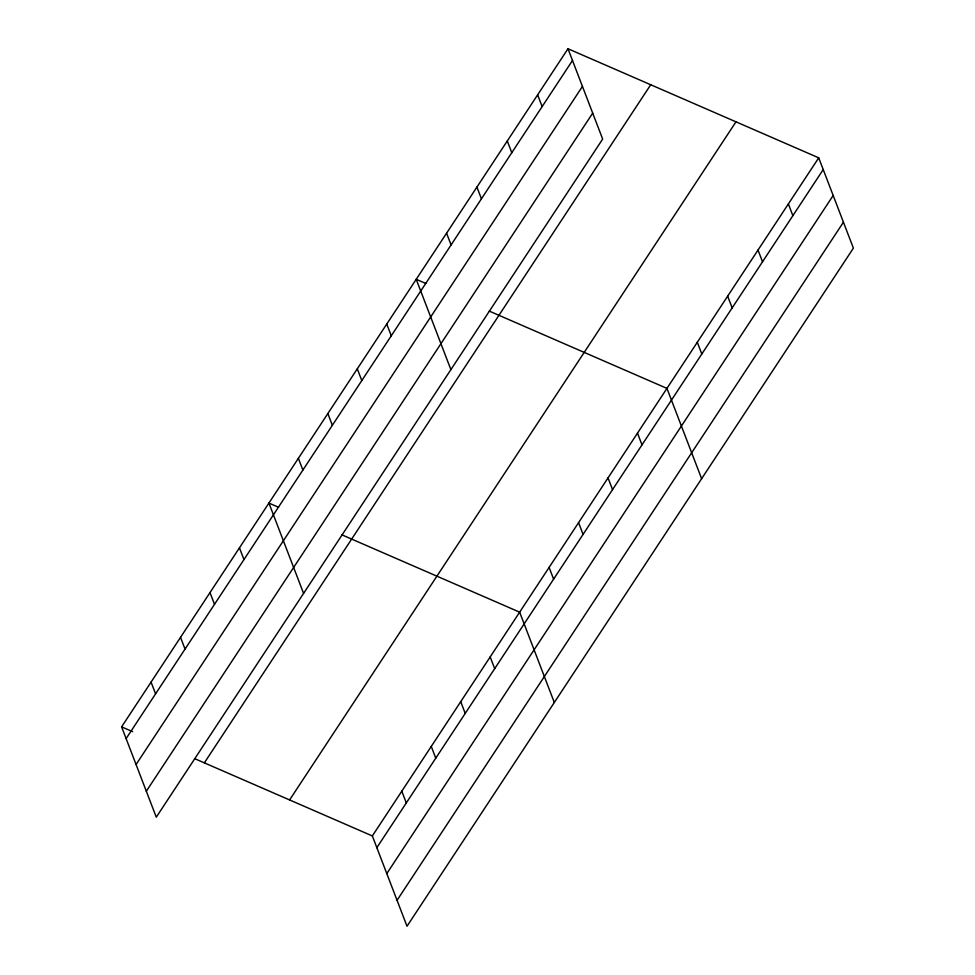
<?xml version="1.0" encoding="UTF-8"?>
<svg xmlns="http://www.w3.org/2000/svg" width="975" height="975" viewBox="0 0 975 975"><rect width="100%" height="100%" fill="white"/><g stroke="black" fill="none" stroke-linecap="round" stroke-linejoin="round"><path stroke-width="1.46" d="M567.986 48.75L602.66 139.059L156.28 817.172L121.607 726.862L567.986 48.75L818.72 157.828L853.393 248.137L407.014 926.25L372.34 835.941L194.695 758.66M126.116 738.599L572.496 60.474M136.073 764.522L582.453 86.409M146.323 791.237L592.702 113.124M204.348 762.864L650.727 84.74M289.599 799.951L735.979 121.826M372.34 835.941L818.72 157.828M376.85 847.665L823.229 169.553M386.795 873.6L833.174 195.488M397.057 900.315L843.436 222.202M425.88 283.506L416.227 279.313L450.889 369.622M489.316 311.11L666.949 388.391L701.622 478.701M278.57 507.28L268.917 503.088L303.578 593.397M342.006 534.885L519.651 612.166L554.312 702.475M121.607 726.862L132.649 731.664M788.373 203.933L792.87 215.67M758.014 250.051L762.511 261.775M727.655 296.156L732.164 307.893M697.308 342.274L701.805 353.998M537.639 94.868L542.137 106.592M637.492 433.144L641.989 444.868M507.28 140.973L511.79 152.709M608.034 477.896L612.532 489.621M476.933 187.09L481.431 198.815M578.565 522.649L583.074 534.385M446.574 233.196L451.084 244.932M549.108 567.413L553.605 579.138M386.758 324.066L391.268 335.79M490.181 656.918L494.691 668.643M357.301 368.818L361.798 380.555M460.724 701.671L465.233 713.408M327.844 413.571L332.341 425.307M431.267 746.436L435.764 758.16M298.374 458.335L302.884 470.06M401.798 791.188L406.307 802.912M239.46 547.84L243.957 559.577M209.991 592.593L214.5 604.329M180.533 637.358L185.031 649.082M151.076 682.11L155.573 693.834"/></g></svg>
